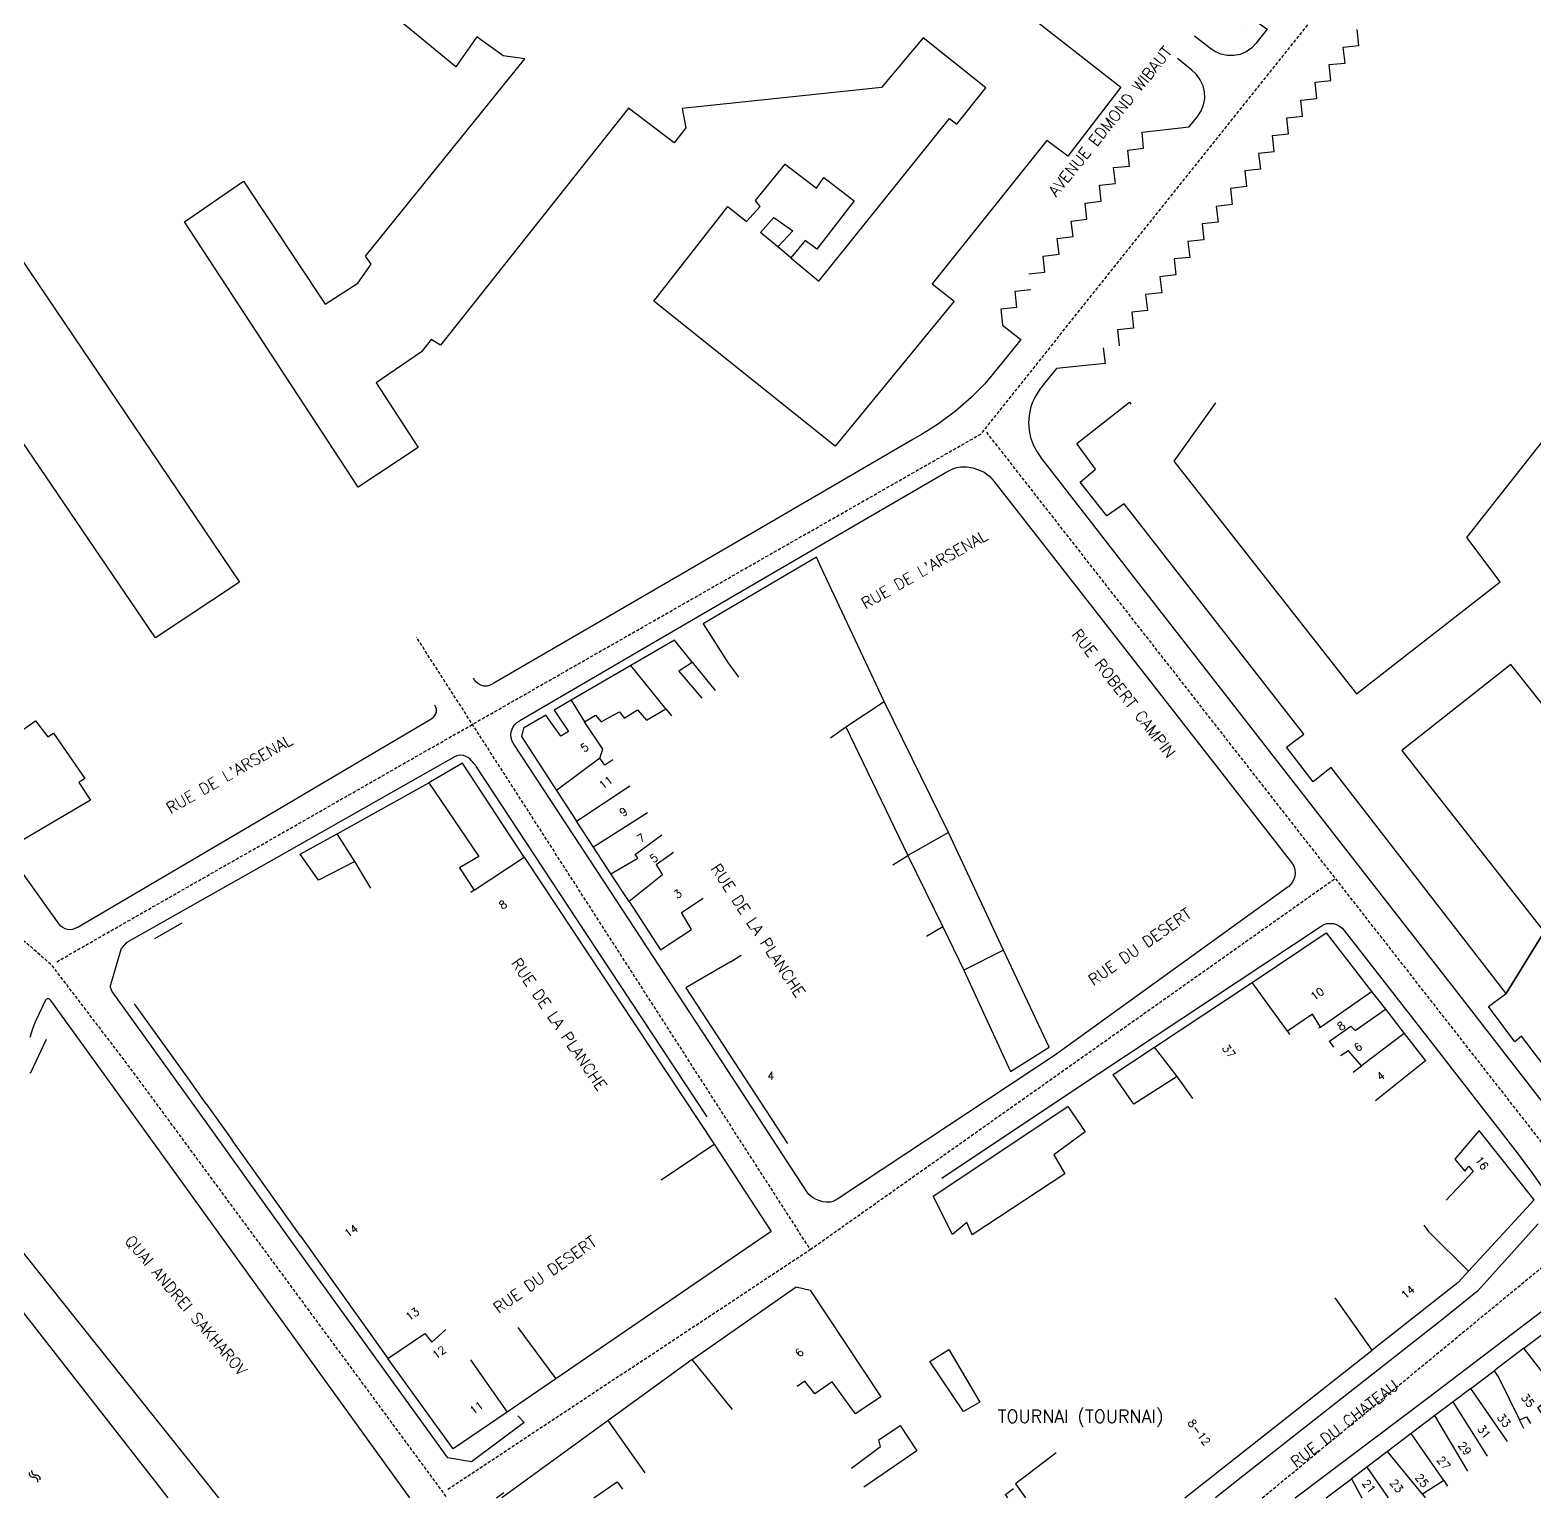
# Model space of a CAD drawing. Header units: millimetres. Extents: x 79999 to 81000, y 145000 to 146000.
# Drawn here: x 80400.9 to 80636, y 145000 to 145229.2 of the extents above; entities that cross this region are included whole.
import ezdxf
from ezdxf.enums import TextEntityAlignment as Align

# ---------------------------------------------------------------- set-up
doc = ezdxf.new("R2010")
doc.units = ezdxf.units.MM
doc.linetypes.add('DASHED', pattern=[0.75, 0.5, -0.25])
doc.layers.get('0').update_dxf_attribs({"linetype": 'CONTINUOUS'})
for name, color, linetype in [('W0001', 6, 'DASHED'), ('W0008', 7, 'CONTINUOUS'), ('W0100', 7, 'CONTINUOUS'), ('W0500', 5, 'DASHED'), ('W0515', 5, 'CONTINUOUS'), ('w0980', 7, 'CONTINUOUS'), ('W0989', 7, 'CONTINUOUS'), ('W0991', 7, 'CONTINUOUS')]:
    doc.layers.add(name, color=color, linetype=linetype)
doc.styles.get("Standard").update_dxf_attribs({"font": 'romans.shx', "width": 0.85})

# ---------------------------------------------------------------- blocks, each defined once
blk = doc.blocks.new('t500o')
at = {"color": 0, "linetype": 'Continuous'}
for centre, start, end in [((-0.5, 0.625), 216.8699, 323.1301), ((0.5, -0.125), 36.8699, 143.1301), ((0.5, -0.625), 36.8699, 143.1301), ((-0.5, 0.125), 216.8699, 323.1301)]:
    blk.add_arc(centre, 0.625, start, end, dxfattribs=at)

msp = doc.modelspace()

# ---------------------------------------------------------------- linework, layer by layer
at = {"layer": 'W0001', "flags": 128}
for points in [[(80279.25, 145266.93), (80379.07, 145118.8), (80387.99, 145097.48), (80404.14, 145083.37), (80416.24, 145067.53), (80466.05, 145000)], [(80405.1, 145083.71), (80549.45, 145166.11), (80607.25, 145238.42)], [(80593.39, 145000), (80645.94, 145043.32), (80662.36, 145064.91), (80684.27, 145086.81), (80752.82, 145144.41), (80779.91, 145166.32), (80856.97, 145228.82)], [(80550.3, 145166.38), (80640.18, 145051.46), (80679.36, 145000.09)], [(80466.18, 145001.35), (80522.81, 145038.79), (80461.28, 145134.4)], [(80522.81, 145038.79), (80604.78, 145096.72)]]:
    msp.add_lwpolyline(points, dxfattribs=at)
at = {"layer": 'W0008'}
for points in [[(80602.16, 145238.95), (80594.41, 145238.13), (80594.72, 145235.64), (80592.25, 145235.33), (80592.51, 145232.84), (80590.03, 145232.55), (80590.31, 145230.23), (80592.72, 145230.36), (80594.17, 145229.31), (80592.41, 145227.1), (80591.71, 145226.37), (80590.87, 145225.79), (80589.94, 145225.39), (80588.94, 145225.19), (80587.92, 145225.2), (80586.93, 145225.43), (80586.01, 145225.83), (80585.18, 145226.39), (80582.83, 145228.23)], [(80592.81, 145209.94), (80595.24, 145210.22), (80595.01, 145212.72), (80597.49, 145212.99), (80597.22, 145215.48), (80599.7, 145215.75), (80599.41, 145218.24), (80601.91, 145218.52), (80601.65, 145221.03), (80604.11, 145221.29), (80603.87, 145223.79), (80606.34, 145224), (80606.03, 145226.5), (80608.49, 145226.77), (80608.24, 145229.27)], [(80556.93, 145191.1), (80559.42, 145191.38), (80559.17, 145193.9), (80561.67, 145194.2), (80561.38, 145196.65), (80563.87, 145196.93), (80563.55, 145199.37), (80566.02, 145199.66), (80565.76, 145202.13), (80568.25, 145202.48), (80567.98, 145204.96), (80570.46, 145205.24), (80570.16, 145207.7), (80572.64, 145207.95), (80572.41, 145210.44), (80574.87, 145210.75), (80574.62, 145213.22), (80581.99, 145214.08), (80583.31, 145215.74), (80583.86, 145216.58), (80584.23, 145217.52), (80584.4, 145218.51), (80584.37, 145219.52), (80584.14, 145220.5), (80583.71, 145221.42), (80583.12, 145222.23), (80582.4, 145222.92), (80580.16, 145224.76)], [(80592.82, 145209.93), (80593.12, 145207.45), (80590.66, 145207.21), (80590.92, 145204.74), (80588.42, 145204.44), (80588.69, 145201.96), (80586.21, 145201.65), (80586.5, 145199.17), (80584.01, 145198.91), (80584.29, 145196.43), (80581.78, 145196.17), (80582.1, 145193.69), (80579.63, 145193.44), (80579.89, 145190.95), (80577.39, 145190.65), (80577.69, 145188.15), (80575.18, 145187.89), (80575.47, 145185.41), (80573, 145185.14), (80573.27, 145182.65), (80570.78, 145182.36), (80571.04, 145179.86)], [(80557.25, 145188.62), (80554.77, 145188.35), (80555.02, 145185.86), (80552.54, 145185.59), (80552.81, 145183.11), (80555.7, 145180.86), (80552.45, 145176.85), (80551.65, 145175.86), (80550.83, 145174.88), (80550, 145173.91), (80549.12, 145172.99), (80547.93, 145171.83), (80546.69, 145170.71), (80545.41, 145169.64), (80544.1, 145168.62), (80542.82, 145167.71), (80541.51, 145166.85), (80540.18, 145166.04), (80538.84, 145165.24), (80518.12, 145153.17), (80496.34, 145140.55), (80473.37, 145127.19), (80473.03, 145127), (80472.66, 145126.84), (80472.26, 145126.74), (80471.84, 145126.76), (80471.33, 145126.91), (80470.87, 145127.17), (80470.48, 145127.53), (80470.18, 145127.97)], [(80568.56, 145179.59), (80568.85, 145177.11), (80561.24, 145176.35), (80559.39, 145174.03), (80559.04, 145173.59), (80558.71, 145173.14), (80558.39, 145172.68), (80558.1, 145172.2), (80557.82, 145171.71), (80557.58, 145171.2), (80557.37, 145170.67), (80557.2, 145170.13), (80556.98, 145169), (80556.91, 145167.84), (80556.99, 145166.69), (80557.21, 145165.55), (80557.66, 145164.33), (80558.28, 145163.2), (80559.01, 145162.14), (80559.78, 145161.13), (80574.5, 145142.26), (80590.15, 145122.18), (80607.15, 145100.35), (80623.71, 145079.07), (80640.3, 145057.74)], [(80477.42, 145121.37), (80497.34, 145133.01), (80520.67, 145146.58), (80544, 145160.13), (80544.53, 145160.43), (80545.08, 145160.7), (80545.67, 145160.9), (80546.28, 145161), (80547.24, 145160.99), (80548.18, 145160.82), (80549.08, 145160.54), (80549.95, 145160.14), (80550.39, 145159.86), (80550.8, 145159.51), (80551.16, 145159.13), (80551.49, 145158.73), (80568.22, 145137.31), (80583.96, 145117.14), (80598.11, 145098.98), (80598.37, 145098.54), (80598.5, 145098.05), (80598.53, 145097.56), (80598.48, 145097.07), (80598.35, 145096.59), (80598.13, 145096.15), (80597.83, 145095.75), (80597.47, 145095.42)], [(80408.3, 145089.04), (80436.97, 145105.93), (80463.42, 145121.54), (80463.68, 145121.7), (80463.95, 145121.89), (80464.18, 145122.14), (80464.34, 145122.43), (80464.41, 145122.78), (80464.41, 145123.14), (80464.32, 145123.48), (80464.16, 145123.8)], [(80597.46, 145095.4), (80560.95, 145069.07), (80527.26, 145046.8), (80526.96, 145046.61), (80526.64, 145046.42), (80526.3, 145046.28), (80525.94, 145046.19), (80525.34, 145046.17), (80524.74, 145046.25), (80524.16, 145046.42), (80523.61, 145046.64), (80523.24, 145046.84), (80522.89, 145047.09), (80522.57, 145047.38), (80522.3, 145047.72), (80509.92, 145066.72), (80490.54, 145096.3), (80476.52, 145117.66), (80476.26, 145118.15), (80476.1, 145118.68), (80476.05, 145119.23), (80476.13, 145119.79), (80476.32, 145120.27), (80476.6, 145120.71), (80476.98, 145121.08), (80477.42, 145121.35)], [(80408.31, 145089.06), (80407.96, 145088.88), (80407.59, 145088.76), (80407.19, 145088.72), (80406.8, 145088.76), (80406.42, 145088.87), (80406.07, 145089.05), (80405.76, 145089.29), (80405.5, 145089.59), (80384.49, 145118.89)], [(80506.7, 145059.49), (80486.38, 145090.26), (80470.68, 145114.15), (80470.55, 145114.34), (80470.4, 145114.52), (80470.25, 145114.69), (80470.09, 145114.86), (80469.86, 145115.11), (80469.62, 145115.37), (80469.34, 145115.61), (80469.02, 145115.78), (80468.62, 145115.9), (80468.19, 145115.96), (80467.75, 145115.93), (80467.32, 145115.77), (80439.44, 145099.96), (80415.94, 145086.67), (80415.2, 145085.82)], [(80543.35, 145049.93), (80563.55, 145063.41), (80602.59, 145089.28)], [(80602.59, 145089.29), (80603.04, 145089.52), (80603.52, 145089.66), (80604.02, 145089.71), (80604.53, 145089.66), (80605.01, 145089.52), (80605.46, 145089.29), (80605.86, 145088.98), (80606.21, 145088.61), (80620.33, 145070.44), (80633.22, 145053.87), (80635.62, 145050.66), (80636.93, 145048.7)], [(80477.15, 145012.81), (80478.09, 145011.77), (80469.9, 145005.64), (80466.18, 145006.25), (80443.97, 145037.02), (80428.59, 145058.44), (80413.79, 145079.05), (80413.71, 145079.18), (80413.64, 145079.32), (80413.59, 145079.46), (80413.55, 145079.61), (80413.53, 145079.74), (80413.52, 145079.88), (80413.53, 145080.02), (80413.55, 145080.16), (80415.22, 145085.83)], [(80460.26, 145000), (80438.82, 145029.75), (80423.87, 145050.45), (80408.15, 145072.21), (80404.2, 145077.67), (80404.11, 145077.78), (80404, 145077.86), (80403.87, 145077.92), (80403.73, 145077.93), (80403.62, 145077.92), (80403.51, 145077.89), (80403.41, 145077.82), (80403.34, 145077.72), (80401.85, 145074.53), (80401.57, 145073.89), (80401.32, 145073.24), (80401.1, 145072.58), (80400.92, 145071.91)], [(80400.92, 145066.41), (80401.09, 145066.44), (80403.52, 145071.6)], [(80388.1, 145052.98), (80407.79, 145028.33), (80425.92, 145005.65)], [(80636.47, 145042.77), (80627.03, 145032.27), (80621.86, 145028.14), (80590.38, 145003.39), (80586.07, 145000)], [(80598.53, 145000), (80619.2, 145015.57), (80644.47, 145034.78), (80644.89, 145035.05), (80645.35, 145035.23), (80645.84, 145035.33), (80646.34, 145035.32), (80646.83, 145035.21), (80647.28, 145035.01), (80647.69, 145034.72), (80648.03, 145034.36), (80663.82, 145014.23), (80674.97, 145000)], [(80430.44, 145000), (80425.93, 145005.65)], [(80473.79, 145000), (80474.92, 145000.82)], [(80553.65, 145000), (80553.29, 145000.55), (80554.55, 145001.45)]]:
    msp.add_lwpolyline(points, dxfattribs=at)
at = {"layer": 'W0100'}
for p, q in [((80519.76, 145193.63), (80517.72, 145195.33)), ((80420.53, 145134.29), (80383.13, 145189.33)), ((80523.75, 145146.89), (80506.05, 145136.49)), ((80524.49, 145145.29), (80523.75, 145146.89)), ((80534.33, 145124.35), (80524.49, 145145.29)), ((80501.6, 145133.93), (80494.76, 145129.96)), ((80504.36, 145130.48), (80501.6, 145133.93)), ((80502.27, 145129.12), (80504.36, 145130.48)), ((80494.76, 145129.96), (80485.47, 145124.57)), ((80500.25, 145123.22), (80494.76, 145129.96)), ((80505.93, 145124.88), (80502.27, 145129.12)), ((80485.47, 145124.57), (80482.78, 145123)), ((80485.47, 145124.57), (80487.53, 145121.15)), ((80500.25, 145123.22), (80501.13, 145122.09)), ((80528.38, 145120.37), (80534.33, 145124.35)), ((80544.39, 145103.9), (80534.33, 145124.35)), ((80395.61, 145117.03), (80401.8, 145121.34)), ((80525.98, 145118.69), (80528.38, 145120.37)), ((80528.38, 145120.37), (80538.06, 145100.3)), ((80489.92, 145115.52), (80483.18, 145110.43)), ((80448.9, 145103.69), (80463.21, 145111.64)), ((80410.36, 145108.95), (80399.87, 145102.75)), ((80483.18, 145110.43), (80486.29, 145105.67)), ((80486.29, 145105.67), (80494.63, 145111.19)), ((80497.37, 145106.98), (80488.95, 145101.59)), ((80488.95, 145101.59), (80486.29, 145105.67)), ((80443.15, 145100.53), (80448.9, 145103.69)), ((80451.67, 145099.39), (80448.9, 145103.69)), ((80544.39, 145103.9), (80538.06, 145100.3)), ((80552.98, 145085.54), (80544.39, 145103.9)), ((80470.32, 145094.87), (80478.09, 145100.06)), ((80478.09, 145100.06), (80507.79, 145055.22)), ((80491.66, 145097.44), (80488.95, 145101.59)), ((80535.7, 145098.86), (80538.06, 145100.3)), ((80538.06, 145100.3), (80543.48, 145089.15)), ((80494.5, 145093.1), (80491.66, 145097.44)), ((80470.32, 145094.87), (80469.77, 145094.51)), ((80494.5, 145093.1), (80499.41, 145085.57)), ((80420.44, 145087.34), (80424.68, 145089.77)), ((80543.48, 145089.15), (80546.76, 145082.39)), ((80552.98, 145085.54), (80546.76, 145082.39)), ((80560.13, 145070.36), (80552.98, 145085.54)), ((80510.33, 145083.69), (80503.35, 145079.66)), ((80510.33, 145083.69), (80511.99, 145084.73)), ((80546.76, 145082.39), (80554.06, 145066.59)), ((80503.35, 145079.66), (80519.24, 145055.32)), ((80576.54, 145070.35), (80591.81, 145080.48)), ((80597.35, 145072.89), (80591.81, 145080.48)), ((80602.47, 145073.52), (80610.46, 145079.08)), ((80610.46, 145079.08), (80612.62, 145076.3)), ((80425.58, 145065.57), (80417.24, 145077.16)), ((80612.62, 145076.3), (80615.57, 145072.5)), ((80597.35, 145072.89), (80597.67, 145072.37)), ((80602.23, 145073.37), (80602.47, 145073.52)), ((80603.91, 145071.33), (80603.85, 145071.28)), ((80615.57, 145072.5), (80608.87, 145067.46)), ((80615.57, 145072.5), (80618.87, 145068.24)), ((80554.06, 145066.59), (80560.13, 145070.36)), ((80570.13, 145066.1), (80576.54, 145070.35)), ((80580.1, 145065.81), (80576.54, 145070.35)), ((80607.59, 145066.47), (80608.87, 145067.46)), ((80618.87, 145068.24), (80611.07, 145061.98)), ((80573.33, 145061.48), (80570.13, 145066.1)), ((80580.1, 145065.81), (80573.33, 145061.48)), ((80582.57, 145062.35), (80580.1, 145065.81)), ((80428.46, 145061.54), (80432.49, 145055.88)), ((80542.01, 145047.1), (80563.02, 145061.13)), ((80563.02, 145061.13), (80565.73, 145057.16)), ((80627.28, 145057.35), (80623.46, 145052.9)), ((80499.49, 145049.65), (80507.79, 145055.22)), ((80545, 145041.11), (80542.01, 145047.1)), ((80443.24, 145040.79), (80456.83, 145021.75)), ((80610.56, 145023.05), (80604.78, 145031.23)), ((80634.27, 145023.39), (80642.26, 145029.43)), ((80477.13, 145026.63), (80483.08, 145018.58)), ((80634.27, 145023.39), (80629.6, 145019.86)), ((80469.71, 145021.54), (80475.47, 145013.36)), ((80504.38, 145021.61), (80491.26, 145012.09)), ((80510.66, 145013.8), (80504.38, 145021.61)), ((80546.75, 145013.47), (80541.48, 145021.31)), ((80625.95, 145017.09), (80629.6, 145019.86)), ((80483.08, 145018.58), (80475.47, 145013.36)), ((80549.28, 145014.93), (80546.75, 145013.47)), ((80623.21, 145015.02), (80620.37, 145012.86)), ((80625.95, 145017.09), (80623.21, 145015.02)), ((80631.72, 145008.82), (80625.95, 145017.09)), ((80620.37, 145012.86), (80616.64, 145010.04)), ((80625.48, 145004.19), (80620.37, 145012.86)), ((80633.59, 145012.17), (80634.66, 145012.68)), ((80634.66, 145012.68), (80635.3, 145011.63)), ((80497.01, 145003.9), (80491.26, 145012.09)), ((80536.85, 145011.28), (80539.44, 145007.33)), ((80634.27, 145010.85), (80633.59, 145012.17)), ((80616.64, 145010.04), (80612.98, 145007.26)), ((80621.73, 145002.72), (80616.64, 145010.04)), ((80561.23, 145007.01), (80554.83, 145002.18)), ((80612.98, 145007.26), (80609.75, 145004.81)), ((80618.44, 145000.56), (80612.98, 145007.26)), ((80609.75, 145004.81), (80607.32, 145002.97)), ((80609.75, 145004.81), (80613.05, 145000)), ((80603.37, 145000), (80607.32, 145002.97)), ((80607.32, 145002.97), (80608.97, 145000)), ((80621.73, 145002.72), (80618.44, 145000.56)), ((80621.73, 145002.72), (80622.33, 145001.81)), ((80618.44, 145000.56), (80618.84, 145000))]:
    msp.add_line(p, q, dxfattribs=at)
for points in [[(80505.01, 145267), (80503.55, 145279.91), (80525.57, 145282.21), (80525.57, 145281.14), (80531.62, 145281.93), (80531.13, 145286.15), (80544.37, 145287.62), (80550.1, 145236.87), (80571.29, 145220.27), (80563.01, 145209.51), (80559.75, 145211.96), (80541.85, 145189.56), (80545.25, 145186.84), (80526.71, 145164.2), (80498.38, 145186.85)], [(80478.2, 145224.71), (80474.82, 145225.17), (80470.73, 145228.11), (80467.44, 145223.46), (80458.66, 145230.66), (80460.55, 145232.86), (80463.71, 145236.52), (80465.83, 145238.99), (80470.71, 145234.73), (80473.41, 145238.95), (80476.79, 145238.93)], [(80519.76, 145193.63), (80524.16, 145189.96), (80544.53, 145215.37), (80545.68, 145214.49), (80550.24, 145220.16), (80540.43, 145227.96), (80533.91, 145220.21), (80502.8, 145216.96), (80503.35, 145213.92), (80501.54, 145211.57), (80494.4, 145217)], [(80494.4, 145217), (80465.03, 145180), (80463.61, 145180.88), (80462.07, 145178.93), (80454.98, 145174.1), (80461.56, 145163.99), (80452.21, 145157.82), (80425.08, 145199.23), (80434.27, 145205.58), (80447.03, 145186.37), (80452.13, 145189.64), (80454.23, 145192.63), (80453.36, 145193.88), (80478.2, 145224.71)], [(80586.11, 145171), (80579.58, 145161.87), (80608.1, 145125.54), (80630.57, 145143.05), (80625.37, 145149.97), (80664.65, 145199.79), (80660.9, 145203.4), (80668.16, 145212.51), (80674.62, 145207.19), (80677.94, 145211.41), (80685.3, 145206.12), (80680.58, 145199.53), (80642.21, 145151.63), (80647.69, 145144.53), (80669.99, 145115.95), (80671.3, 145114.33)], [(80498.38, 145186.85), (80509.94, 145201.65), (80512.85, 145199.27), (80515, 145201.63), (80514.26, 145202.58), (80518.9, 145208.24), (80523.77, 145204.5), (80524.92, 145206.18), (80529.65, 145202.51), (80523.81, 145194.96), (80521.98, 145196.32), (80519.76, 145193.63)], [(80393.88, 145201.78), (80433.63, 145143), (80420.53, 145134.29)], [(80517.72, 145195.33), (80515.01, 145197.59), (80517.1, 145199.93), (80520.08, 145197.82), (80517.72, 145195.33)], [(80654.53, 145102), (80632.24, 145130.1), (80615.2, 145116.69), (80637.44, 145088.37), (80631.49, 145078.75), (80604.16, 145114.02), (80601.36, 145111.8), (80597.18, 145117.24), (80599.9, 145119.25), (80571.84, 145155.22), (80569.14, 145153.33), (80564.93, 145158.61), (80567.37, 145160.62), (80564.46, 145164.65), (80572.66, 145171.06), (80572.86, 145170.75)], [(80506.05, 145136.49), (80509.92, 145130.42), (80511.58, 145128.14)], [(80504.36, 145130.48), (80507.94, 145126.04)], [(80482.78, 145123), (80485.03, 145119.64), (80483.82, 145118.93), (80481.49, 145122.19)], [(80492.01, 145122.2), (80492.99, 145122.75), (80493.75, 145121.76), (80495.81, 145123.03), (80497.23, 145121.45), (80500.25, 145123.22)], [(80401.8, 145121.34), (80403.7, 145118.82), (80404.58, 145119.39), (80409.5, 145112.33), (80408.58, 145111.68), (80410.36, 145108.95)], [(80481.49, 145122.19), (80478.02, 145120.19), (80477.71, 145118.9), (80483.18, 145110.43)], [(80487.53, 145121.15), (80489.27, 145122.2), (80490.14, 145121.16), (80492.01, 145122.2)], [(80489.92, 145115.52), (80490.42, 145116.92), (80487.53, 145121.15)], [(80478.09, 145100.06), (80468.49, 145114.72), (80463.21, 145111.64)], [(80491.99, 145115.22), (80490.7, 145114.39), (80489.92, 145115.52)], [(80463.21, 145111.64), (80471.04, 145100.13), (80468.02, 145098.36), (80470.32, 145094.87)], [(80491.66, 145097.44), (80495.87, 145099.87), (80495.46, 145100.48), (80499.64, 145103.51)], [(80451.67, 145099.39), (80445.98, 145096.44), (80443.15, 145100.53)], [(80501.42, 145100.79), (80498.72, 145098.84), (80499.73, 145097.3), (80494.5, 145093.1)], [(80454.19, 145095.18), (80451.67, 145099.39)], [(80499.41, 145085.57), (80504.26, 145088.77), (80502.68, 145091.41), (80506.09, 145093.63)], [(80543.48, 145089.15), (80540.96, 145087.64)], [(80591.81, 145080.48), (80603.36, 145088.24), (80610.46, 145079.08)], [(80637.37, 145067.51), (80633.87, 145072.09), (80632.84, 145071.23), (80628.71, 145076.72), (80631.49, 145078.75), (80637.44, 145088.37)], [(80603.91, 145071.33), (80607.25, 145073.68), (80607.9, 145072.98), (80612.62, 145076.3)], [(80602.47, 145073.52), (80601.24, 145075.51), (80597.35, 145072.89)], [(80604.55, 145070.38), (80603.91, 145071.33)], [(80608.87, 145067.46), (80606.88, 145069.81), (80605.59, 145069.04)], [(80428.46, 145061.54), (80425.58, 145065.57), (80425.58, 145065.57)], [(80565.73, 145057.16), (80560.84, 145053.58), (80562.55, 145050.62), (80548.11, 145041.09), (80547.26, 145043), (80545, 145041.11)], [(80625.61, 145035.42), (80635.85, 145046.56), (80627.28, 145057.35)], [(80437.69, 145048.59), (80432.49, 145055.88)], [(80507.79, 145055.22), (80516.68, 145041.61), (80483.08, 145018.58)], [(80623.46, 145052.9), (80625.04, 145050.99), (80625.68, 145051.82), (80626.36, 145050.96), (80622.13, 145046.51)], [(80443.24, 145040.79), (80443.24, 145040.79), (80437.69, 145048.59)], [(80443.24, 145040.79), (80443.24, 145040.79)], [(80618.61, 145042.57), (80619.35, 145041.59), (80625.61, 145035.42)], [(80625.61, 145035.42), (80624, 145033.64), (80610.56, 145023.05)], [(80504.38, 145021.61), (80520.62, 145032.95), (80522.79, 145032.41), (80533.8, 145015.76)], [(80456.83, 145021.75), (80462.58, 145025.65), (80463.68, 145024.3), (80465.87, 145026.31)], [(80541.48, 145021.31), (80544.44, 145023.17), (80549.28, 145014.93)], [(80581.3, 145000), (80610.56, 145023.05)], [(80637.14, 145013.03), (80636.45, 145014.1), (80639.54, 145016.53), (80634.27, 145023.39)], [(80475.47, 145013.36), (80467.02, 145007.66), (80456.83, 145021.75)], [(80629.6, 145019.86), (80630.37, 145018.74), (80633.59, 145012.17)], [(80533.8, 145015.76), (80529.88, 145013.13), (80526.24, 145018.1), (80523.5, 145016.24), (80521.95, 145018.24), (80520.74, 145017.39)], [(80628.58, 145006.54), (80623.21, 145015.02)], [(80491.26, 145012.09), (80474.65, 145000)], [(80529.25, 145004.64), (80533.79, 145008.04), (80533.5, 145009.07), (80536.85, 145011.28)], [(80539.44, 145007.33), (80531.19, 145001.65)], [(80488.99, 145000), (80492.65, 145002.5), (80493.49, 145001.34)], [(80554.83, 145002.18), (80556.44, 145000)]]:
    msp.add_lwpolyline(points, dxfattribs=at)
at = {"layer": 'W0515'}
msp.add_lwpolyline([(80422.51, 145000), (80385.58, 145047.21), (80360.88, 145078.27), (80341.21, 145102.06), (80315.6, 145135.24), (80306.82, 145145.73), (80305.23, 145150.26), (80302.04, 145155.52), (80298.14, 145162.11), (80277.92, 145150.56), (80291.87, 145125.18), (80291.62, 145121.64), (80309.27, 145096.44), (80336.19, 145059.13), (80387.65, 145000)], dxfattribs=at)

# ---------------------------------------------------------------- block references
at = {"layer": 'W0500', "rotation": 311.8246045540958}
msp.add_blockref('t500o', (80401.67, 145003.39), dxfattribs=at)

# ---------------------------------------------------------------- texts
at = {"layer": 'w0980'}
msp.add_text('TOURNAI (TOURNAI)', height=2, dxfattribs=at).set_placement((80565.02, 145012.6), align=Align.MIDDLE)
at = {"layer": 'W0989'}
for s, rotation, p in [('AVENUE EDMOND WIBAUT', 51.3, (80569.64, 145214.95)), ("RUE DE L'ARSENAL", 29.7, (80540.62, 145144.98)), ('RUE ROBERT CAMPIN', 307.8, (80571.75, 145125.61)), ("RUE DE L'ARSENAL", 29.7, (80432.07, 145113.02)), ('RUE DE LA PLANCHE', 303.5818, (80514.65, 145088.6)), ('RUE DU DESERT', 35.1, (80574.28, 145086.08)), ('RUE DE LA PLANCHE', 304.2, (80483.57, 145073.94)), ('QUAI ANDREI SAKHAROV', 310.5, (80425.26, 145029.99)), ('RUE DU DESERT', 35.1, (80481.36, 145034.87)), ('RUE DU CHATEAU', 37.8, (80606.24, 145011.59))]:
    msp.add_text(s, height=1.75, rotation=rotation, dxfattribs=at).set_placement(p, align=Align.MIDDLE)
at = {"layer": 'W0991'}
for s, rotation, p in [('5', 35.6019, (80487.55, 145117.17)), ('11', 35.6438, (80490.86, 145111.7)), ('9', 35.6395, (80493.62, 145107.12)), ('7', 35.6315, (80496.39, 145103.03)), ('5', 35.6243, (80498.39, 145099.9)), ('3', 35.6133, (80502.1, 145094.31)), ('8', 35.6355, (80474.8, 145092.63)), ('10', 35.8559, (80601.98, 145078.69)), ('8', 35.6492, (80605.72, 145073.7)), ('37', 306.9026, (80588.18, 145069.72)), ('6', 35.6293, (80608.35, 145070.4)), ('4', 35.605, (80611.9, 145065.87)), ('16', 306.8921, (80627.69, 145052.29)), ('14', 35.4961, (80451.09, 145041.69)), ('14', 40.5884, (80616.14, 145032.12)), ('13', 35.4182, (80460.65, 145028.68)), ('12', 35.3856, (80464.82, 145022.73)), ('6', 46.0996, (80521.1, 145022.69)), ('11', 35.0987, (80470.65, 145014.06)), ('35', 308.0649, (80634.88, 145015.22)), ('33', 308.0168, (80631.13, 145012.1)), ('8-12', 306.915, (80583.53, 145010.24)), ('31', 307.993, (80628.04, 145010.32)), ('29', 307.9779, (80625.03, 145007.73)), ('27', 307.958, (80621.73, 145005.45)), ('25', 307.9368, (80618.35, 145002.7)), ('21', 307.9018, (80610.07, 145001.81)), ('23', 307.9187, (80614.37, 145001.88))]:
    msp.add_text(s, height=1.25, rotation=rotation, dxfattribs=at).set_placement(p, align=Align.MIDDLE)
msp.add_text('4', height=1.25, dxfattribs=at).set_placement((80516.65, 145065.92), align=Align.MIDDLE)

doc.saveas('drawing.dxf')
